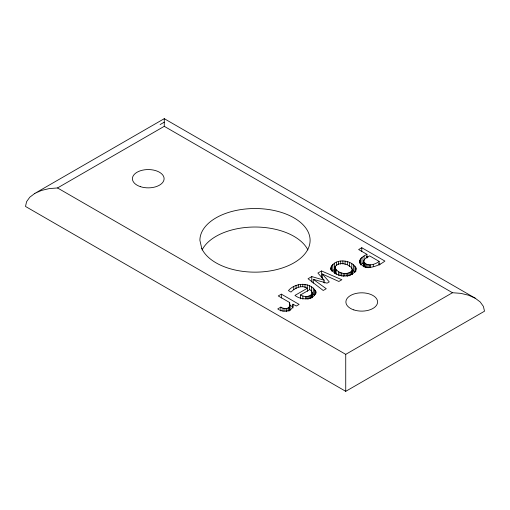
<?xml version="1.0" encoding="UTF-8"?>
<svg xmlns="http://www.w3.org/2000/svg" width="510" height="510" viewBox="0 0 510 510"><rect width="100%" height="100%" fill="white"/><g stroke="black" fill="none" stroke-linecap="round" stroke-linejoin="round"><path stroke-width="0.76" d="M307.428 288.207C301.875 284.727 295.067 287.78 290.961 292.077L288.43 290.617C295.213 282.412 310.972 281.628 315.97 291.867C314.262 300.772 300.798 300.288 294.958 295.405L307.428 288.207L307.428 291.293M330.907 268.171C333.974 257.626 352.633 259.252 356.248 268.795C353.175 279.34 334.528 277.714 330.907 268.171L330.907 269.713M289.744 310.666L289.654 302.532L278.243 295.947L281.361 294.149L299.115 304.4L296.304 306.025L292.944 304.19L292.944 308.04M359.531 262.975C358.849 258.449 363.649 256.154 366.919 254.331L366.919 258.181M311.903 297.955L312.235 292.638L311.514 291.095L309.799 289.578L300.46 294.965L300.46 298.822M334.892 273.392L335.159 266.347L338.226 264.072L342.42 263.44L347.125 264.652L350.969 267.106L352.142 268.846L352.238 274.348M351.976 274.456L352.238 269.726M363.611 266.169C361.966 260.68 364.988 257.85 369.61 255.88L379.121 261.375L379.121 265.226M292.944 304.19C293.683 312.05 282.476 312.802 277.752 308.913L280.863 307.116C283.445 308.996 288.367 309.678 289.744 306.045M334.892 267.227C336.919 273.449 347.603 275.935 351.976 270.606M300.46 294.965C303.864 297.062 309.098 297.343 311.903 294.098M332.055 271.269L334.554 269.235L334.554 263.071M360.595 264.926L364.057 262.146M34.878 193.373L29.79 197.198L26.59 201.66L25.5 206.448L345.735 391.329L484.5 311.215L483.41 306.427L480.21 301.971L475.122 298.14L164.265 118.671L34.878 193.373L41.514 190.434L49.234 188.585L57.522 187.954L164.265 126.327L452.478 292.727L460.766 293.352L468.486 295.201L475.122 298.14M160.121 124.567L164.265 122.17M324.086 282.451L324.086 280.143L311.776 276.586L308.046 278.74L323.219 290.483L326.26 288.73L313.261 279.327L313.261 283.177M322.282 278.619L322.282 273.998L338.838 281.469L341.84 279.735L321.523 270.963L317.896 273.054L324.086 280.143M359.531 261.439C363.292 272.327 378.822 266.016 384.891 261.069L361.775 247.726L358.626 249.543L366.919 254.331M379.121 261.375C375.22 264.843 365.587 267.291 363.585 260.769M57.522 187.954L345.735 354.354L452.478 292.727M313.261 279.327L327.057 283.165L329.269 281.89L322.282 273.998M366.531 256.632L367.895 257.416M378.771 263.702L380.128 264.486M289.552 305.044L292.969 307.014M352.41 270.185L354.992 272.289L354.992 266.131M311.597 293.065L314.606 295.424L314.606 289.259M323.875 281.953L324.857 283.063M289.82 310.016L289.654 302.532M373.282 264.403L373.282 266.717M370.642 264.9L370.642 267.214M369.348 264.894L369.348 267.202M368.105 264.703L368.105 267.782M366.913 264.327L366.913 267.406M365.772 263.772L365.772 267.629M364.707 263.052L364.707 266.902M364.057 255.982L364.057 260.604M363.987 262.306L363.987 266.928M361.985 257.372L361.985 263.536M361.775 247.726L361.775 251.577M360.595 258.768L360.595 264.161M359.805 260.132L359.805 263.211M355.865 267.457L355.865 271.307M353.634 264.837L353.634 271.001M351.798 263.613L351.798 269.006M351.301 271.46L351.301 274.546M350.153 272.283L350.153 275.362M349.579 262.491L349.579 266.341M348.923 272.869L348.923 275.955M347.59 273.284L347.59 276.363M347.335 261.675L347.335 264.76M346.182 273.494L346.182 275.808M345.735 354.354L345.735 391.329M345.091 261.171L345.091 264.25M344.715 273.513L344.715 275.821M343.198 273.322L343.198 276.401M342.879 260.961L342.879 264.04M341.63 272.92L341.63 276.006M340.699 261.05L340.699 264.135M340.023 272.308L340.023 275.394M338.57 261.439L338.57 264.518M338.391 271.473L338.391 275.323M336.517 262.108L336.517 265.194M336.166 269.847L336.166 274.469M335.421 268.987L335.421 273.609M335.159 266.347L335.159 272.512M334.987 268.107L334.987 273.5M332.832 264.263L332.832 270.421M331.666 265.525L331.666 270.918M331.028 266.838L331.028 269.917M321.523 270.963L321.523 277.128M315.97 291.867L315.97 293.403M315.512 290.547L315.512 294.404M313.287 288.035L313.287 294.193M312.235 292.638L312.235 297.26M311.776 276.586L311.776 281.979M311.597 286.9L311.597 292.294M311.317 294.774L311.317 297.853M310.45 295.386L310.45 298.465M309.43 285.791L309.43 289.648M309.258 295.959L309.258 298.273M308.002 296.342L308.002 299.421M307.23 284.962L307.23 288.042M306.714 296.533L306.714 298.847M305.42 296.559L305.42 298.866M305.018 284.421L305.018 287.506M302.793 284.197L302.793 286.505M302.857 296.087L302.857 299.166M300.556 284.293L300.556 286.601M298.299 284.714L298.299 287.028M296.036 285.492L296.036 288.571M293.754 286.626L293.754 289.705M289.903 304.515L289.903 310.679M289.157 307.198L289.157 311.049M288.131 308.046L288.131 311.132M286.626 308.614L286.626 311.693M284.931 308.677L284.931 310.992M283.018 308.199L283.018 311.278M281.361 294.149L281.361 298.006M280.863 307.116L280.863 310.972M164.265 118.671L164.265 126.327M202.1 249.932A55.099 31.811 0 0 1 255 227.02A55.099 31.811 0 0 1 307.9 249.932M201.775 248.574L199.901 240.337A55.099 31.811 0 0 1 278.288 211.51A55.099 31.811 0 0 1 290.419 264.709A55.099 31.811 0 0 1 201.775 248.574M353.819 309.895A15.848 9.154 0 0 0 377.598 301.971A15.848 9.154 0 0 0 353.819 294.041A15.848 9.154 0 0 0 353.819 309.895M140.333 186.634A15.848 9.154 0 0 0 164.105 178.71A15.848 9.154 0 0 0 140.333 170.786A15.848 9.154 0 0 0 140.333 186.634"/></g></svg>
